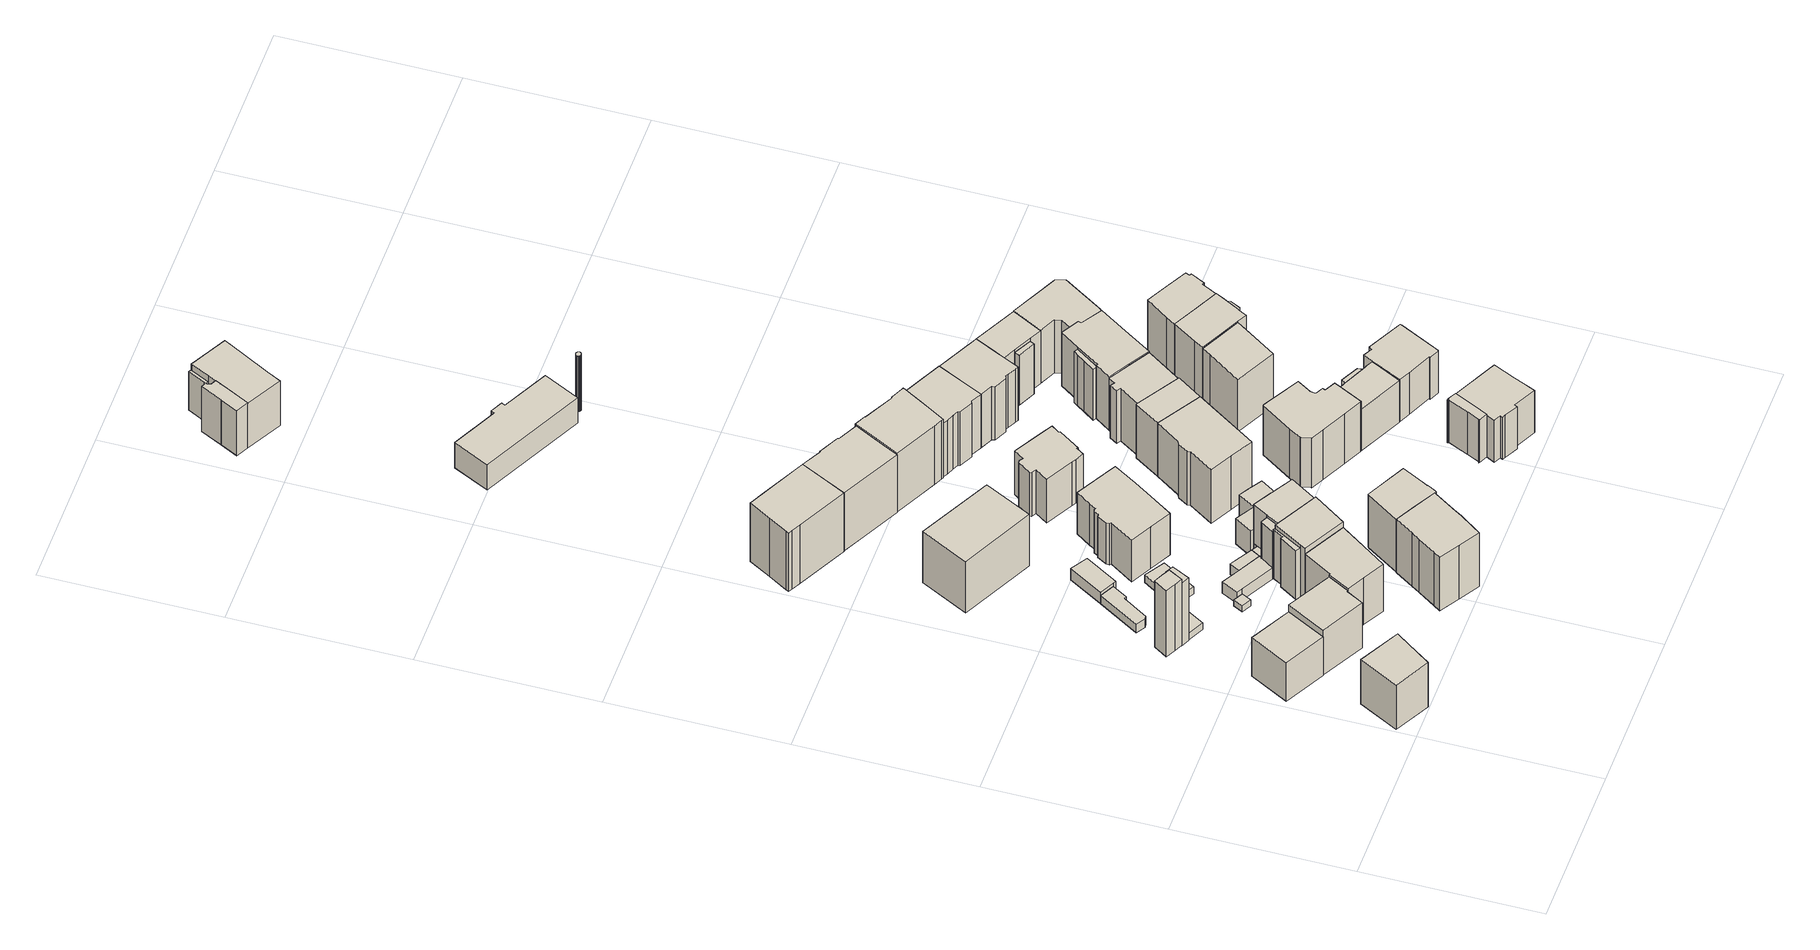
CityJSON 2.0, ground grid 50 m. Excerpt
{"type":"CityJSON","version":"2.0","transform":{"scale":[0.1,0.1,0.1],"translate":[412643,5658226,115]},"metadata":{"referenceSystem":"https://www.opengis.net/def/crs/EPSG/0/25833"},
"CityObjects":{
"building1":{"type":"Building","attributes":{"Dachtyp_tdc":"tdcFreeFormRoof","Gemeindeschluessel":14612000,"Dachneigung":38.99,"QualitaetDacherkennung":68,"Geometrietyp2DReferenz":"3000","measuredHeight":18.71,"function":"31001_9998","roofType":"5000"},"geometry":[{"type":"Solid","lod":"1","boundaries":[[[[0,1,2,3,4]],[[5,6,7,8,9]],[[4,6,5,0]],[[3,7,6,4]],[[2,8,7,3]],[[1,9,8,2]],[[0,5,9,1]]]]}]},
"building2":{"type":"Building","attributes":{"Dachtyp_tdc":"tdcGableRoof","Gemeindeschluessel":14612000,"Dachneigung":43.23,"QualitaetDacherkennung":59,"Geometrietyp2DReferenz":"3000","measuredHeight":16.94,"function":"31001_9998","roofType":"3100"},"geometry":[{"type":"Solid","lod":"1","boundaries":[[[[10,11,12,13]],[[14,15,16,17]],[[13,15,14,10]],[[12,16,15,13]],[[11,17,16,12]],[[10,14,17,11]]]]}]},
"building3":{"type":"Building","attributes":{"Dachtyp_tdc":"tdcFreeFormRoof","Gemeindeschluessel":14612000,"Dachneigung":41.05,"QualitaetDacherkennung":59,"Geometrietyp2DReferenz":"3000","measuredHeight":18.96,"function":"31001_9998","roofType":"5000"},"geometry":[{"type":"Solid","lod":"1","boundaries":[[[[18,19,20,21,22,23]],[[24,25,26,27,28,29]],[[23,25,24,18]],[[22,26,25,23]],[[21,27,26,22]],[[20,28,27,21]],[[19,29,28,20]],[[18,24,29,19]]]]}]},
"building4":{"type":"Building","attributes":{"Dachtyp_tdc":"tdcFreeFormRoof","Gemeindeschluessel":14612000,"Dachneigung":55.98,"QualitaetDacherkennung":5,"Geometrietyp2DReferenz":"3000","measuredHeight":25.8,"function":"31001_9998","roofType":"5000"},"geometry":[{"type":"Solid","lod":"1","boundaries":[[[[30,31,32,33,34,35]],[[36,37,38,39,40,41]],[[35,37,36,30]],[[34,38,37,35]],[[33,39,38,34]],[[32,40,39,33]],[[31,41,40,32]],[[30,36,41,31]]]]}]},
"building5":{"type":"Building","attributes":{"Dachtyp_tdc":"tdcFreeFormRoof","Gemeindeschluessel":14612000,"Dachneigung":65.99,"QualitaetDacherkennung":7,"Geometrietyp2DReferenz":"3000","measuredHeight":23.95,"function":"31001_9998","roofType":"5000"},"geometry":[{"type":"Solid","lod":"1","boundaries":[[[[42,43,44,45,46]],[[47,48,49,50,51]],[[46,48,47,42]],[[45,49,48,46]],[[44,50,49,45]],[[43,51,50,44]],[[42,47,51,43]]]]}]},
"building6":{"type":"Building","attributes":{"Dachtyp_tdc":"tdcPolyFlatRoof","Gemeindeschluessel":14612000,"Dachneigung":0,"QualitaetDacherkennung":73,"Geometrietyp2DReferenz":"3000","measuredHeight":2.38,"function":"31001_9998","roofType":"1000"},"geometry":[{"type":"Solid","lod":"1","boundaries":[[[[52,53,54,55]],[[56,57,58,59]],[[55,57,56,52]],[[54,58,57,55]],[[53,59,58,54]],[[52,56,59,53]]]]}]},
"building7":{"type":"Building","attributes":{"Dachtyp_tdc":"tdcPolyFlatRoof","Gemeindeschluessel":14612000,"Dachneigung":0,"QualitaetDacherkennung":40,"Geometrietyp2DReferenz":"3000","measuredHeight":3.01,"function":"31001_9998","roofType":"1000"},"geometry":[{"type":"Solid","lod":"1","boundaries":[[[[60,61,62,63,64,65,66]],[[67,68,69,70,71,72,73]],[[66,68,67,60]],[[65,69,68,66]],[[64,70,69,65]],[[63,71,70,64]],[[62,72,71,63]],[[61,73,72,62]],[[60,67,73,61]]]]}]},
"building8":{"type":"Building","attributes":{"Dachtyp_tdc":"tdcPolyFlatRoof","Gemeindeschluessel":14612000,"Dachneigung":4.25,"QualitaetDacherkennung":61,"Geometrietyp2DReferenz":"3000","measuredHeight":2.2,"function":"31001_9998","roofType":"2100"},"geometry":[{"type":"Solid","lod":"1","boundaries":[[[[74,75,76,77,78]],[[79,80,81,82,83]],[[78,80,79,74]],[[77,81,80,78]],[[76,82,81,77]],[[75,83,82,76]],[[74,79,83,75]]]]}]},
"building9":{"type":"Building","attributes":{"Dachtyp_tdc":"tdcFreeFormRoof","Gemeindeschluessel":14612000,"Dachneigung":43.93,"QualitaetDacherkennung":44,"Geometrietyp2DReferenz":"3000","measuredHeight":20.09,"function":"31001_9998","roofType":"5000"},"geometry":[{"type":"Solid","lod":"1","boundaries":[[[[84,85,86,87,88,89,90]],[[27,26,91,92,93,94,95]],[[90,26,27,84]],[[89,91,26,90]],[[88,92,91,89]],[[87,93,92,88]],[[86,94,93,87]],[[85,95,94,86]],[[84,27,95,85]]]]}]},
"building10":{"type":"Building","attributes":{"Dachtyp_tdc":"tdcGableRoof","Gemeindeschluessel":14612000,"Dachneigung":10.68,"QualitaetDacherkennung":35,"Geometrietyp2DReferenz":"3000","measuredHeight":3.42,"function":"31001_9998","roofType":"3100"},"geometry":[{"type":"Solid","lod":"1","boundaries":[[[[96,97,98,99]],[[100,101,102,103]],[[99,101,100,96]],[[98,102,101,99]],[[97,103,102,98]],[[96,100,103,97]]]]}]},
"building11":{"type":"Building","attributes":{"Dachtyp_tdc":"tdcPolyFlatRoof","Gemeindeschluessel":14612000,"Dachneigung":4.28,"QualitaetDacherkennung":75,"Geometrietyp2DReferenz":"3000","measuredHeight":4.27,"function":"31001_9998","roofType":"2100"},"geometry":[{"type":"Solid","lod":"1","boundaries":[[[[104,105,106,107,108]],[[71,70,109,110,111]],[[108,70,71,104]],[[107,109,70,108]],[[106,110,109,107]],[[105,111,110,106]],[[104,71,111,105]]]]}]},
"building12":{"type":"Building","attributes":{"Gemeindeschluessel":14612000,"Geometrietyp2DReferenz":"3000","function":"31001_9998","roofType":"9999"},"children":["building12-1","building12-2"]},
"building12-1":{"type":"BuildingPart","attributes":{"Dachtyp_tdc":"tdcFreeFormRoof","Dachneigung":62.53,"QualitaetDacherkennung":16,"Geometrietyp2DReferenz":"3000","measuredHeight":18.22,"roofType":"5000"},"parents":["building12"],"geometry":[{"type":"Solid","lod":"1","boundaries":[[[[112,113,114,115,116]],[[117,118,119,120,121]],[[116,118,117,112]],[[115,119,118,116]],[[114,120,119,115]],[[113,121,120,114]],[[112,117,121,113]]]]}]},
"building12-2":{"type":"BuildingPart","attributes":{"Dachtyp_tdc":"tdcPolyFlatRoof","Dachneigung":0,"QualitaetDacherkennung":64,"Geometrietyp2DReferenz":"3000","measuredHeight":3.99,"roofType":"1000"},"parents":["building12"],"geometry":[{"type":"Solid","lod":"1","boundaries":[[[[122,123,124,125,126,127,128]],[[129,130,131,117,121,132,133]],[[128,130,129,122]],[[127,131,130,128]],[[126,117,131,127]],[[125,121,117,126]],[[124,132,121,125]],[[123,133,132,124]],[[122,129,133,123]]]]}]},
"building13":{"type":"Building","attributes":{"Dachtyp_tdc":"tdcGableRoof","Gemeindeschluessel":14612000,"Dachneigung":30.95,"QualitaetDacherkennung":72,"Geometrietyp2DReferenz":"3000","measuredHeight":21.29,"function":"31001_9998","roofType":"3100"},"geometry":[{"type":"Solid","lod":"1","boundaries":[[[[134,135,136,137,138,139,140,141,142,143,144,145]],[[146,147,148,149,150,151,152,153,154,155,156,157]],[[145,147,146,134]],[[144,148,147,145]],[[143,149,148,144]],[[142,150,149,143]],[[141,151,150,142]],[[140,152,151,141]],[[139,153,152,140]],[[138,154,153,139]],[[137,155,154,138]],[[136,156,155,137]],[[135,157,156,136]],[[134,146,157,135]]]]}]},
"building14":{"type":"Building","attributes":{"Dachtyp_tdc":"tdcGableRoof","Gemeindeschluessel":14612000,"Dachneigung":27.03,"QualitaetDacherkennung":66,"Geometrietyp2DReferenz":"3000","measuredHeight":20.49,"function":"31001_9998","roofType":"3100"},"geometry":[{"type":"Solid","lod":"1","boundaries":[[[[158,159,160,161]],[[162,163,164,165]],[[161,163,162,158]],[[160,164,163,161]],[[159,165,164,160]],[[158,162,165,159]]]]}]},
"building15":{"type":"Building","attributes":{"Gemeindeschluessel":14612000,"Geometrietyp2DReferenz":"3000","function":"31001_9998","roofType":"9999"},"children":["building15-1","building15-2"]},
"building15-1":{"type":"BuildingPart","attributes":{"Dachtyp_tdc":"tdcGableRoof","Dachneigung":30.55,"QualitaetDacherkennung":72,"Geometrietyp2DReferenz":"3000","measuredHeight":20.96,"roofType":"3100"},"parents":["building15"],"geometry":[{"type":"Solid","lod":"1","boundaries":[[[[166,167,168,169,170,171]],[[172,173,174,175,119,176]],[[171,173,172,166]],[[170,174,173,171]],[[169,175,174,170]],[[168,119,175,169]],[[167,176,119,168]],[[166,172,176,167]]]]}]},
"building15-2":{"type":"BuildingPart","attributes":{"Dachtyp_tdc":"tdcPolyFlatRoof","Dachneigung":2.74,"QualitaetDacherkennung":34,"Geometrietyp2DReferenz":"3000","measuredHeight":17.65,"roofType":"2100"},"parents":["building15"],"geometry":[{"type":"Solid","lod":"1","boundaries":[[[[177,178,179,180,181,182]],[[174,183,184,185,120,175]],[[182,183,174,177]],[[181,184,183,182]],[[180,185,184,181]],[[179,120,185,180]],[[178,175,120,179]],[[177,174,175,178]]]]}]},
"building16":{"type":"Building","attributes":{"Dachtyp_tdc":"tdcPolyFlatRoof","Gemeindeschluessel":14612000,"Dachneigung":0,"QualitaetDacherkennung":78,"Geometrietyp2DReferenz":"3000","measuredHeight":3.8,"function":"31001_9998","roofType":"1000"},"geometry":[{"type":"Solid","lod":"1","boundaries":[[[[186,187,188,189]],[[190,191,192,193]],[[189,191,190,186]],[[188,192,191,189]],[[187,193,192,188]],[[186,190,193,187]]]]}]},
"building17":{"type":"Building","attributes":{"Dachtyp_tdc":"tdcGableRoof","Gemeindeschluessel":14612000,"Dachneigung":28.43,"QualitaetDacherkennung":58,"Geometrietyp2DReferenz":"3000","measuredHeight":23.06,"function":"31001_9998","roofType":"3100"},"geometry":[{"type":"Solid","lod":"1","boundaries":[[[[194,195,196,197,198,199,200,201,202,203,204]],[[205,206,207,208,209,210,211,212,213,214,215]],[[204,206,205,194]],[[203,207,206,204]],[[202,208,207,203]],[[201,209,208,202]],[[200,210,209,201]],[[199,211,210,200]],[[198,212,211,199]],[[197,213,212,198]],[[196,214,213,197]],[[195,215,214,196]],[[194,205,215,195]]]]}]},
"building18":{"type":"Building","attributes":{"Gemeindeschluessel":14612000,"Geometrietyp2DReferenz":"3000","function":"31001_9998","roofType":"9999"},"children":["building18-1","building18-2"]},
"building18-1":{"type":"BuildingPart","attributes":{"Dachtyp_tdc":"tdcPolyFlatRoof","Dachneigung":0,"QualitaetDacherkennung":42,"Geometrietyp2DReferenz":"3000","measuredHeight":3.95,"roofType":"1000"},"parents":["building18"],"geometry":[{"type":"Solid","lod":"1","boundaries":[[[[216,217,218,219,187,186,220]],[[118,117,131,221,222,223,224]],[[220,117,118,216]],[[186,131,117,220]],[[187,221,131,186]],[[219,222,221,187]],[[218,223,222,219]],[[217,224,223,218]],[[216,118,224,217]]]]}]},
"building18-2":{"type":"BuildingPart","attributes":{"Dachtyp_tdc":"tdcGableRoof","Dachneigung":27.49,"QualitaetDacherkennung":75,"Geometrietyp2DReferenz":"3000","measuredHeight":19.77,"roofType":"3100"},"parents":["building18"],"geometry":[{"type":"Solid","lod":"1","boundaries":[[[[225,226,227,228,229,230,231,232,233]],[[234,119,118,224,223,235,236,237,176]],[[233,119,234,225]],[[232,118,119,233]],[[231,224,118,232]],[[230,223,224,231]],[[229,235,223,230]],[[228,236,235,229]],[[227,237,236,228]],[[226,176,237,227]],[[225,234,176,226]]]]}]},
"building19":{"type":"Building","attributes":{"Gemeindeschluessel":14612000,"Geometrietyp2DReferenz":"3000","function":"31001_9998","roofType":"9999"},"children":["building19-1","building19-2"]},
"building19-1":{"type":"BuildingPart","attributes":{"Dachtyp_tdc":"tdcGableRoof","Dachneigung":27.12,"QualitaetDacherkennung":81,"Geometrietyp2DReferenz":"3000","measuredHeight":20.99,"roofType":"3100"},"parents":["building19"],"geometry":[{"type":"Solid","lod":"1","boundaries":[[[[238,239,240,241,242,138,243,136,244,245,246,247]],[[248,249,250,251,252,253,254,255,256,257,258,259]],[[247,248,259,238]],[[246,249,248,247]],[[245,250,249,246]],[[244,251,250,245]],[[136,252,251,244]],[[243,253,252,136]],[[138,254,253,243]],[[242,255,254,138]],[[241,256,255,242]],[[240,257,256,241]],[[239,258,257,240]],[[238,259,258,239]]]]}]},
"building19-2":{"type":"BuildingPart","attributes":{"Dachtyp_tdc":"tdcPolyFlatRoof","Dachneigung":27.21,"QualitaetDacherkennung":64,"Geometrietyp2DReferenz":"3000","measuredHeight":17.57,"roofType":"2100"},"parents":["building19"],"geometry":[{"type":"Solid","lod":"1","boundaries":[[[[260,261,262,263,264,265]],[[266,267,268,249,248,259]],[[265,266,259,260]],[[264,267,266,265]],[[263,268,267,264]],[[262,249,268,263]],[[261,248,249,262]],[[260,259,248,261]]]]}]},
"building20":{"type":"Building","attributes":{"Dachtyp_tdc":"tdcGableRoof","Gemeindeschluessel":14612000,"Dachneigung":29.32,"QualitaetDacherkennung":73,"Geometrietyp2DReferenz":"3000","measuredHeight":17.13,"function":"31001_9998","roofType":"3100"},"geometry":[{"type":"Solid","lod":"1","boundaries":[[[[269,270,271,272,273,274,275,276,277,278,279,280,281,282,283,284,285,286]],[[287,288,289,290,291,292,293,294,295,296,297,298,299,300,301,302,303,304]],[[286,288,287,269]],[[285,289,288,286]],[[284,290,289,285]],[[283,291,290,284]],[[282,292,291,283]],[[281,293,292,282]],[[280,294,293,281]],[[279,295,294,280]],[[278,296,295,279]],[[277,297,296,278]],[[276,298,297,277]],[[275,299,298,276]],[[274,300,299,275]],[[273,301,300,274]],[[272,302,301,273]],[[271,303,302,272]],[[270,304,303,271]],[[269,287,304,270]]]]}]},
"building21":{"type":"Building","attributes":{"Dachtyp_tdc":"tdcFreeFormRoof","Gemeindeschluessel":14612000,"Dachneigung":42.82,"QualitaetDacherkennung":35,"Geometrietyp2DReferenz":"3000","measuredHeight":10.41,"function":"31001_9998","roofType":"5000"},"geometry":[{"type":"Solid","lod":"1","boundaries":[[[[305,306,307,308,309]],[[310,311,312,313,314]],[[309,311,310,305]],[[308,312,311,309]],[[307,313,312,308]],[[306,314,313,307]],[[305,310,314,306]]]]}]},
"building22":{"type":"Building","attributes":{"Dachtyp_tdc":"tdcGableRoof","Gemeindeschluessel":14612000,"Dachneigung":48.47,"QualitaetDacherkennung":58,"Geometrietyp2DReferenz":"3000","measuredHeight":10.29,"function":"31001_9998","roofType":"3100"},"geometry":[{"type":"Solid","lod":"1","boundaries":[[[[315,316,317,318,319,320,321]],[[322,323,324,325,326,327,328]],[[321,323,322,315]],[[320,324,323,321]],[[319,325,324,320]],[[318,326,325,319]],[[317,327,326,318]],[[316,328,327,317]],[[315,322,328,316]]]]}]},
"building23":{"type":"Building","attributes":{"Dachtyp_tdc":"tdcFreeFormRoof","Gemeindeschluessel":14612000,"Dachneigung":25.12,"QualitaetDacherkennung":47,"Geometrietyp2DReferenz":"3000","measuredHeight":22.77,"function":"31001_9998","roofType":"5000"},"geometry":[{"type":"Solid","lod":"1","boundaries":[[[[329,330,331,332,198,333,334,196,335,336,337,338]],[[339,340,341,342,343,344,345,346,347,348,349,350]],[[338,340,339,329]],[[337,341,340,338]],[[336,342,341,337]],[[335,343,342,336]],[[196,344,343,335]],[[334,345,344,196]],[[333,346,345,334]],[[198,347,346,333]],[[332,348,347,198]],[[331,349,348,332]],[[330,350,349,331]],[[329,339,350,330]]]]}]},
"building24":{"type":"Building","attributes":{"Dachtyp_tdc":"tdcFreeFormRoof","Gemeindeschluessel":14612000,"Dachneigung":0.216,"QualitaetDacherkennung":54,"Geometrietyp2DReferenz":"3000","measuredHeight":16.86,"function":"31001_9998","roofType":"5000"},"geometry":[{"type":"Solid","lod":"1","boundaries":[[[[351,352,353,354,355,356,357,358,359,360,361,362,363,364,365,366,367,368]],[[369,370,371,372,373,374,375,376,377,378,379,380,381,382,383,384,385,386]],[[368,370,369,351]],[[367,371,370,368]],[[366,372,371,367]],[[365,373,372,366]],[[364,374,373,365]],[[363,375,374,364]],[[362,376,375,363]],[[361,377,376,362]],[[360,378,377,361]],[[359,379,378,360]],[[358,380,379,359]],[[357,381,380,358]],[[356,382,381,357]],[[355,383,382,356]],[[354,384,383,355]],[[353,385,384,354]],[[352,386,385,353]],[[351,369,386,352]]]]}]},
"building25":{"type":"Building","attributes":{"Dachtyp_tdc":"tdcGableRoof","Gemeindeschluessel":14612000,"Dachneigung":31.05,"QualitaetDacherkennung":76,"Geometrietyp2DReferenz":"3000","measuredHeight":21.56,"function":"31001_9998","roofType":"3100"},"geometry":[{"type":"Solid","lod":"1","boundaries":[[[[387,388,389,390,391,392,393,394,395,396,397]],[[398,399,400,401,402,403,404,405,406,407,408]],[[397,399,398,387]],[[396,400,399,397]],[[395,401,400,396]],[[394,402,401,395]],[[393,403,402,394]],[[392,404,403,393]],[[391,405,404,392]],[[390,406,405,391]],[[389,407,406,390]],[[388,408,407,389]],[[387,398,408,388]]]]}]},
"building26":{"type":"Building","attributes":{"Dachtyp_tdc":"tdcGableRoof","Gemeindeschluessel":14612000,"Dachneigung":25.5,"QualitaetDacherkennung":67,"Geometrietyp2DReferenz":"3000","measuredHeight":22.96,"function":"31001_9998","roofType":"3100"},"geometry":[{"type":"Solid","lod":"1","boundaries":[[[[409,410,411,412,413,414,415,416,417,418,419,420,421,422,423]],[[424,425,426,427,428,429,430,431,432,433,434,435,436,437,438]],[[423,425,424,409]],[[422,426,425,423]],[[421,427,426,422]],[[420,428,427,421]],[[419,429,428,420]],[[418,430,429,419]],[[417,431,430,418]],[[416,432,431,417]],[[415,433,432,416]],[[414,434,433,415]],[[413,435,434,414]],[[412,436,435,413]],[[411,437,436,412]],[[410,438,437,411]],[[409,424,438,410]]]]}]},
"building27":{"type":"Building","attributes":{"Dachtyp_tdc":"tdcFreeFormRoof","Gemeindeschluessel":14612000,"Dachneigung":28.02,"QualitaetDacherkennung":23,"Geometrietyp2DReferenz":"3000","measuredHeight":21.29,"function":"31001_9998","roofType":"5000"},"geometry":[{"type":"Solid","lod":"1","boundaries":[[[[439,440,441,442,443,444,445,446,447,448,449,450,451,452,453,454,455]],[[456,457,458,459,460,461,462,463,464,465,466,467,468,469,470,471,472]],[[455,457,456,439]],[[454,458,457,455]],[[453,459,458,454]],[[452,460,459,453]],[[451,461,460,452]],[[450,462,461,451]],[[449,463,462,450]],[[448,464,463,449]],[[447,465,464,448]],[[446,466,465,447]],[[445,467,466,446]],[[444,468,467,445]],[[443,469,468,444]],[[442,470,469,443]],[[441,471,470,442]],[[440,472,471,441]],[[439,456,472,440]]]]}]},
"building28":{"type":"Building","attributes":{"Dachtyp_tdc":"tdcFreeFormRoof","Gemeindeschluessel":14612000,"Dachneigung":29.79,"QualitaetDacherkennung":74,"Geometrietyp2DReferenz":"3000","measuredHeight":21.38,"function":"31001_9998","roofType":"5000"},"geometry":[{"type":"Solid","lod":"1","boundaries":[[[[473,474,475,476,477,391,389]],[[478,407,405,479,480,481,482]],[[389,407,478,473]],[[391,405,407,389]],[[477,479,405,391]],[[476,480,479,477]],[[475,481,480,476]],[[474,482,481,475]],[[473,478,482,474]]]]}]},
"building29":{"type":"Building","attributes":{"Dachtyp_tdc":"tdcPolyFlatRoof","Gemeindeschluessel":14612000,"Dachneigung":0,"QualitaetDacherkennung":78,"Geometrietyp2DReferenz":"3000","measuredHeight":9.08,"function":"31001_9998","roofType":"1000"},"geometry":[{"type":"Solid","lod":"1","boundaries":[[[[483,484,485,486,487,488,489,490]],[[491,492,493,494,495,496,497,498]],[[490,492,491,483]],[[489,493,492,490]],[[488,494,493,489]],[[487,495,494,488]],[[486,496,495,487]],[[485,497,496,486]],[[484,498,497,485]],[[483,491,498,484]]]]}]},
"building30":{"type":"Building","attributes":{"Dachtyp_tdc":"tdcGableRoof","Gemeindeschluessel":14612000,"Dachneigung":26.88,"QualitaetDacherkennung":60,"Geometrietyp2DReferenz":"3000","measuredHeight":21.3,"function":"31001_9998","roofType":"3100"},"geometry":[{"type":"Solid","lod":"1","boundaries":[[[[499,500,501,502,503,504,505,506,507,508,509,510,511,512]],[[513,514,515,516,517,518,519,520,521,522,523,524,525,526]],[[512,514,513,499]],[[511,515,514,512]],[[510,516,515,511]],[[509,517,516,510]],[[508,518,517,509]],[[507,519,518,508]],[[506,520,519,507]],[[505,521,520,506]],[[504,522,521,505]],[[503,523,522,504]],[[502,524,523,503]],[[501,525,524,502]],[[500,526,525,501]],[[499,513,526,500]]]]}]},
"building31":{"type":"Building","attributes":{"Gemeindeschluessel":14612000,"Geometrietyp2DReferenz":"3000","function":"31001_9998","roofType":"9999"},"children":["building31-1","building31-2"]},
"building31-1":{"type":"BuildingPart","attributes":{"Dachtyp_tdc":"tdcGableRoof","Dachneigung":28.61,"QualitaetDacherkennung":79,"Geometrietyp2DReferenz":"3000","measuredHeight":17.32,"roofType":"3100"},"parents":["building31"],"geometry":[{"type":"Solid","lod":"1","boundaries":[[[[527,528,529,530,531,532,533,534,535,536,537,538]],[[539,540,541,542,543,544,545,546,547,548,549,550]],[[538,540,539,527]],[[537,541,540,538]],[[536,542,541,537]],[[535,543,542,536]],[[534,544,543,535]],[[533,545,544,534]],[[532,546,545,533]],[[531,547,546,532]],[[530,548,547,531]],[[529,549,548,530]],[[528,550,549,529]],[[527,539,550,528]]]]}]},
"building31-2":{"type":"BuildingPart","attributes":{"Dachtyp_tdc":"tdcFreeFormRoof","Dachneigung":28.63,"QualitaetDacherkennung":61,"Geometrietyp2DReferenz":"3000","measuredHeight":17.27,"roofType":"5000"},"parents":["building31"],"geometry":[{"type":"Solid","lod":"1","boundaries":[[[[551,552,553,554,555,556,557,558,559,560,561,562,563,564]],[[565,566,567,568,546,569,544,570,571,572,573,574,575,576]],[[564,566,565,551]],[[563,567,566,564]],[[562,568,567,563]],[[561,546,568,562]],[[560,569,546,561]],[[559,544,569,560]],[[558,570,544,559]],[[557,571,570,558]],[[556,572,571,557]],[[555,573,572,556]],[[554,574,573,555]],[[553,575,574,554]],[[552,576,575,553]],[[551,565,576,552]]]]}]},
"building32":{"type":"Building","attributes":{"Dachtyp_tdc":"tdcGableRoof","Gemeindeschluessel":14612000,"Dachneigung":25.88,"QualitaetDacherkennung":81,"Geometrietyp2DReferenz":"3000","measuredHeight":20.86,"function":"31001_9998","roofType":"3100"},"geometry":[{"type":"Solid","lod":"1","boundaries":[[[[577,578,579,580,581,582,583,584,585,586]],[[587,588,589,590,591,592,481,593,480,594]],[[586,588,587,577]],[[585,589,588,586]],[[584,590,589,585]],[[583,591,590,584]],[[582,592,591,583]],[[581,481,592,582]],[[580,593,481,581]],[[579,480,593,580]],[[578,594,480,579]],[[577,587,594,578]]]]}]},
"building33":{"type":"Building","attributes":{"Gemeindeschluessel":14612000,"Geometrietyp2DReferenz":"3000","function":"31001_9998","roofType":"9999"},"children":["building33-1","building33-2","building33-3","building33-4"]},
"building33-1":{"type":"BuildingPart","attributes":{"Dachtyp_tdc":"tdcHipAndGableRoof","Dachneigung":33.19,"QualitaetDacherkennung":42,"Geometrietyp2DReferenz":"3000","measuredHeight":18.66,"roofType":"5000"},"parents":["building33"],"geometry":[{"type":"Solid","lod":"1","boundaries":[[[[595,596,597,598,599,600,601,602,603]],[[604,605,606,607,608,609,610,611,612]],[[603,605,604,595]],[[602,606,605,603]],[[601,607,606,602]],[[600,608,607,601]],[[599,609,608,600]],[[598,610,609,599]],[[597,611,610,598]],[[596,612,611,597]],[[595,604,612,596]]]]}]},
"building33-2":{"type":"BuildingPart","attributes":{"Dachtyp_tdc":"tdcGableRoof","Dachneigung":35.06,"QualitaetDacherkennung":54,"Geometrietyp2DReferenz":"3000","measuredHeight":18.68,"roofType":"3100"},"parents":["building33"],"geometry":[{"type":"Solid","lod":"1","boundaries":[[[[613,614,615,616,617,618,619,620,621]],[[622,623,611,624,610,625,626,627,628]],[[621,623,622,613]],[[620,611,623,621]],[[619,624,611,620]],[[618,610,624,619]],[[617,625,610,618]],[[616,626,625,617]],[[615,627,626,616]],[[614,628,627,615]],[[613,622,628,614]]]]}]},
"building33-3":{"type":"BuildingPart","attributes":{"Dachtyp_tdc":"tdcPolyFlatRoof","Dachneigung":35.05,"QualitaetDacherkennung":52,"Geometrietyp2DReferenz":"3000","measuredHeight":14.28,"roofType":"2100"},"parents":["building33"],"geometry":[{"type":"Solid","lod":"1","boundaries":[[[[629,630,631,632,633]],[[634,635,636,604,612]],[[633,635,634,629]],[[632,636,635,633]],[[631,604,636,632]],[[630,612,604,631]],[[629,634,612,630]]]]}]},
"building33-4":{"type":"BuildingPart","attributes":{"Dachtyp_tdc":"tdcPolyFlatRoof","Dachneigung":0,"QualitaetDacherkennung":25,"Geometrietyp2DReferenz":"3000","measuredHeight":14.31,"roofType":"1000"},"parents":["building33"],"geometry":[{"type":"Solid","lod":"1","boundaries":[[[[637,638,639,640]],[[607,641,642,608]],[[639,641,607,640]],[[638,642,641,639]],[[637,608,642,638]],[[640,607,608,637]]]]}]},
"building34":{"type":"Building","attributes":{"Gemeindeschluessel":14612000,"Geometrietyp2DReferenz":"3000","function":"31001_9998","roofType":"9999"},"children":["building34-1","building34-2"]},
"building34-1":{"type":"BuildingPart","attributes":{"Dachtyp_tdc":"tdcGableRoof","Dachneigung":28.07,"QualitaetDacherkennung":68,"Geometrietyp2DReferenz":"3000","measuredHeight":16.63,"roofType":"3100"},"parents":["building34"],"geometry":[{"type":"Solid","lod":"1","boundaries":[[[[643,644,645,646,647,648,649,650,651,652,653]],[[654,655,656,657,658,659,660,661,662,663,664]],[[653,655,654,643]],[[652,656,655,653]],[[651,657,656,652]],[[650,658,657,651]],[[649,659,658,650]],[[648,660,659,649]],[[647,661,660,648]],[[646,662,661,647]],[[645,663,662,646]],[[644,664,663,645]],[[643,654,664,644]]]]}]},
"building34-2":{"type":"BuildingPart","attributes":{"Dachtyp_tdc":"tdcGableRoof","Dachneigung":30.66,"QualitaetDacherkennung":41,"Geometrietyp2DReferenz":"3000","measuredHeight":14.26,"roofType":"3100"},"parents":["building34"],"geometry":[{"type":"Solid","lod":"1","boundaries":[[[[665,666,667,668,669,670,671,672,673]],[[658,674,675,676,677,678,679,660,659]],[[673,674,658,665]],[[672,675,674,673]],[[671,676,675,672]],[[670,677,676,671]],[[669,678,677,670]],[[668,679,678,669]],[[667,660,679,668]],[[666,659,660,667]],[[665,658,659,666]]]]}]},
"building35":{"type":"Building","attributes":{"Dachtyp_tdc":"tdcGableRoof","Gemeindeschluessel":14612000,"Dachneigung":27.18,"QualitaetDacherkennung":67,"Geometrietyp2DReferenz":"3000","measuredHeight":21.18,"function":"31001_9998","roofType":"3100"},"geometry":[{"type":"Solid","lod":"1","boundaries":[[[[680,681,682,683,684,685,686,687,688,689,690,691,692,693,694]],[[695,696,697,698,699,700,525,701,523,702,703,704,705,706,707]],[[694,696,695,680]],[[693,697,696,694]],[[692,698,697,693]],[[691,699,698,692]],[[690,700,699,691]],[[689,525,700,690]],[[688,701,525,689]],[[687,523,701,688]],[[686,702,523,687]],[[685,703,702,686]],[[684,704,703,685]],[[683,705,704,684]],[[682,706,705,683]],[[681,707,706,682]],[[680,695,707,681]]]]}]},
"building36":{"type":"Building","attributes":{"Erfassungsdatum_Objekt":"2022-03-29","BodenHoehe":117.36,"gemHoehe":20,"BauwerkHoehe":20,"Breite":1.5,"Gemeindeschluessel":"14612000","Geometrietyp2DReferenz":"3000","measuredHeight":20,"function":"51002_1290"},"geometry":[{"type":"Solid","lod":"1","boundaries":[[[[708,709,710,711,712,713,714,715,716,717,718,719,720,721,722,723,724,725,726,727,728,729]],[[730,731,732,733,734,735,736,737,738,739,740,741,742,743,744,745,746,747,748,749,750,751]],[[729,731,730,708]],[[728,732,731,729]],[[727,733,732,728]],[[726,734,733,727]],[[725,735,734,726]],[[724,736,735,725]],[[723,737,736,724]],[[722,738,737,723]],[[721,739,738,722]],[[720,740,739,721]],[[719,741,740,720]],[[718,742,741,719]],[[717,743,742,718]],[[716,744,743,717]],[[715,745,744,716]],[[714,746,745,715]],[[713,747,746,714]],[[712,748,747,713]],[[711,749,748,712]],[[710,750,749,711]],[[709,751,750,710]],[[708,730,751,709]]]]}]},
"building37":{"type":"Building","attributes":{"Dachtyp_tdc":"tdcGableRoof","Gemeindeschluessel":14612000,"Dachneigung":31.28,"QualitaetDacherkennung":70,"Geometrietyp2DReferenz":"3000","measuredHeight":20.85,"function":"31001_9998","roofType":"3100"},"geometry":[{"type":"Solid","lod":"1","boundaries":[[[[752,753,754,755,756,757]],[[758,759,760,761,762,763]],[[757,759,758,752]],[[756,760,759,757]],[[755,761,760,756]],[[754,762,761,755]],[[753,763,762,754]],[[752,758,763,753]]]]}]},
"building38":{"type":"Building","attributes":{"Gemeindeschluessel":14612000,"Geometrietyp2DReferenz":"3000","function":"31001_9998","roofType":"9999"},"children":["building38-1","building38-2"]},
"building38-1":{"type":"BuildingPart","attributes":{"Dachtyp_tdc":"tdcGableRoof","Dachneigung":26.38,"QualitaetDacherkennung":69,"Geometrietyp2DReferenz":"3000","measuredHeight":21.02,"roofType":"3100"},"parents":["building38"],"geometry":[{"type":"Solid","lod":"1","boundaries":[[[[764,765,766,767,768,769,770,771,772,773,774,775,776,777]],[[778,779,780,781,782,783,784,785,786,787,788,789,790,791]],[[777,779,778,764]],[[776,780,779,777]],[[775,781,780,776]],[[774,782,781,775]],[[773,783,782,774]],[[772,784,783,773]],[[771,785,784,772]],[[770,786,785,771]],[[769,787,786,770]],[[768,788,787,769]],[[767,789,788,768]],[[766,790,789,767]],[[765,791,790,766]],[[764,778,791,765]]]]}]},
"building38-2":{"type":"BuildingPart","attributes":{"Dachtyp_tdc":"tdcFreeFormRoof","Dachneigung":66.89,"QualitaetDacherkennung":21,"Geometrietyp2DReferenz":"3000","measuredHeight":19.36,"roofType":"5000"},"parents":["building38"],"geometry":[{"type":"Solid","lod":"1","boundaries":[[[[792,793,794,795,796,797,798,799]],[[791,800,801,802,803,804,779,778]],[[799,800,791,792]],[[798,801,800,799]],[[797,802,801,798]],[[796,803,802,797]],[[795,804,803,796]],[[794,779,804,795]],[[793,778,779,794]],[[792,791,778,793]]]]}]},
"building39":{"type":"Building","attributes":{"Dachtyp_tdc":"tdcFreeFormRoof","Gemeindeschluessel":14612000,"Dachneigung":29.33,"QualitaetDacherkennung":82,"Geometrietyp2DReferenz":"3000","measuredHeight":16.95,"function":"31001_9998","roofType":"5000"},"geometry":[{"type":"Solid","lod":"1","boundaries":[[[[805,806,807,808,809,810,811,812,813,814,815,816,817,818,819,820]],[[821,822,823,824,825,826,827,828,829,830,831,832,833,834,835,836]],[[820,822,821,805]],[[819,823,822,820]],[[818,824,823,819]],[[817,825,824,818]],[[816,826,825,817]],[[815,827,826,816]],[[814,828,827,815]],[[813,829,828,814]],[[812,830,829,813]],[[811,831,830,812]],[[810,832,831,811]],[[809,833,832,810]],[[808,834,833,809]],[[807,835,834,808]],[[806,836,835,807]],[[805,821,836,806]]]]}]},
"building40":{"type":"Building","attributes":{"Gemeindeschluessel":14612000,"Geometrietyp2DReferenz":"3000","function":"31001_9998","roofType":"9999"},"children":["building40-1","building40-2"]},
"building40-1":{"type":"BuildingPart","attributes":{"Dachtyp_tdc":"tdcPolyFlatRoof","Dachneigung":0,"QualitaetDacherkennung":41,"Geometrietyp2DReferenz":"3000","measuredHeight":18.03,"roofType":"1000"},"parents":["building40"],"geometry":[{"type":"Solid","lod":"1","boundaries":[[[[837,838,839,840]],[[841,842,843,844]],[[840,842,841,837]],[[839,843,842,840]],[[838,844,843,839]],[[837,841,844,838]]]]}]},
"building40-2":{"type":"BuildingPart","attributes":{"Dachtyp_tdc":"tdcGableRoof","Dachneigung":29.97,"QualitaetDacherkennung":65,"Geometrietyp2DReferenz":"3000","measuredHeight":20.43,"roofType":"3100"},"parents":["building40"],"geometry":[{"type":"Solid","lod":"1","boundaries":[[[[845,846,847,848,684,849,682,850]],[[842,851,852,853,854,855,856,843]],[[850,842,843,845]],[[682,851,842,850]],[[849,852,851,682]],[[684,853,852,849]],[[848,854,853,684]],[[847,855,854,848]],[[846,856,855,847]],[[845,843,856,846]]]]}]},
"building41":{"type":"Building","attributes":{"Gemeindeschluessel":14612000,"Geometrietyp2DReferenz":"3000","function":"31001_9998","roofType":"9999"},"children":["building41-1","building41-2"]},
"building41-1":{"type":"BuildingPart","attributes":{"Dachtyp_tdc":"tdcGableRoof","Dachneigung":27.01,"QualitaetDacherkennung":73,"Geometrietyp2DReferenz":"3000","measuredHeight":21.33,"roofType":"3100"},"parents":["building41"],"geometry":[{"type":"Solid","lod":"1","boundaries":[[[[857,858,859,860,861,862,863,864,865,866,867]],[[868,869,870,760,871,759,872,873,874,875,876]],[[867,868,876,857]],[[866,869,868,867]],[[865,870,869,866]],[[864,760,870,865]],[[863,871,760,864]],[[862,759,871,863]],[[861,872,759,862]],[[860,873,872,861]],[[859,874,873,860]],[[858,875,874,859]],[[857,876,875,858]]]]}]},
"building41-2":{"type":"BuildingPart","attributes":{"Dachtyp_tdc":"tdcPolyFlatRoof","Dachneigung":19.42,"QualitaetDacherkennung":58,"Geometrietyp2DReferenz":"3000","measuredHeight":18.36,"roofType":"2100"},"parents":["building41"],"geometry":[{"type":"Solid","lod":"1","boundaries":[[[[877,878,879,880,881,882]],[[883,884,868,876,885,886]],[[882,884,883,877]],[[881,868,884,882]],[[880,876,868,881]],[[879,885,876,880]],[[878,886,885,879]],[[877,883,886,878]]]]}]},
"building42":{"type":"Building","attributes":{"Dachtyp_tdc":"tdcFreeFormRoof","Gemeindeschluessel":14612000,"Dachneigung":10.15,"QualitaetDacherkennung":30,"Geometrietyp2DReferenz":"3000","measuredHeight":20.38,"function":"31001_9998","roofType":"5000"},"geometry":[{"type":"Solid","lod":"1","boundaries":[[[[887,888,889,890,891,892,893,894,895,896,897]],[[898,899,900,901,902,785,783,782,781,903,904]],[[897,899,898,887]],[[896,900,899,897]],[[895,901,900,896]],[[894,902,901,895]],[[893,785,902,894]],[[892,783,785,893]],[[891,782,783,892]],[[890,781,782,891]],[[889,903,781,890]],[[888,904,903,889]],[[887,898,904,888]]]]}]},
"building43":{"type":"Building","attributes":{"Dachtyp_tdc":"tdcGableRoof","Gemeindeschluessel":14612000,"Dachneigung":29.81,"QualitaetDacherkennung":76,"Geometrietyp2DReferenz":"3000","measuredHeight":21.38,"function":"31001_9998","roofType":"3100"},"geometry":[{"type":"Solid","lod":"1","boundaries":[[[[905,906,907,908,909,910,911,912,913,914,915,916]],[[917,918,919,920,875,921,873,922,923,924,925,926]],[[916,918,917,905]],[[915,919,918,916]],[[914,920,919,915]],[[913,875,920,914]],[[912,921,875,913]],[[911,873,921,912]],[[910,922,873,911]],[[909,923,922,910]],[[908,924,923,909]],[[907,925,924,908]],[[906,926,925,907]],[[905,917,926,906]]]]}]}
},
"vertices":[
[3,56,176],[104,3,176],[151,69,176],[178,107,176],[63,168,176],[3,56,16],[63,168,16],[178,107,16],[151,69,16],[104,3,16],
[132,289,153],[191,400,153],[76,461,153],[17,351,153],[132,289,14],[17,351,14],[76,461,14],[191,400,14],
[132,289,178],[254,224,178],[280,273,178],[283,271,178],[316,332,178],[191,400,178],[132,289,16],[191,400,16],[316,332,16],[283,271,16],[280,273,16],[254,224,16],
[75,687,254],[103,673,254],[125,662,254],[147,702,254],[125,714,254],[100,726,254],[75,687,15],[100,726,15],[125,714,15],[147,702,15],[125,662,15],[103,673,15],
[148,651,240],[174,701,240],[152,713,240],[147,702,240],[125,662,240],[148,651,14],[125,662,14],[147,702,14],[152,713,14],[174,701,14],
[148,651,40],[194,628,40],[222,675,40],[174,701,40],[148,651,16],[174,701,16],[222,675,16],[194,628,16],
[170,771,44],[214,843,44],[221,839,44],[246,881,44],[206,902,44],[135,786,44],[160,770,44],[170,771,14],[160,770,14],[135,786,14],[206,902,14],[246,881,14],[221,839,14],[214,843,14],
[282,551,39],[309,537,39],[323,564,39],[307,572,39],[296,578,39],[282,551,18],[296,578,18],[307,572,18],[323,564,18],[309,537,18],
[283,271,185],[333,245,185],[393,212,185],[487,348,185],[369,411,185],[321,330,185],[316,332,185],[321,330,16],[369,411,16],[487,348,16],[393,212,16],[333,245,16],
[311,819,41],[250,722,41],[308,688,41],[367,784,41],[311,819,15],[367,784,15],[308,688,15],[250,722,15],
[246,881,55],[254,877,55],[311,971,55],[264,1000,55],[206,902,55],[264,1000,14],[311,971,14],[254,877,14],
[443,551,187],[417,513,187],[420,512,187],[439,501,187],[461,542,187],[443,551,17],[461,542,17],[439,501,17],[420,512,17],[417,513,17],
[331,620,57],[307,572,57],[323,564,57],[417,513,57],[443,551,57],[447,557,57],[384,591,57],[331,620,17],[384,591,17],[447,557,17],[323,564,17],[307,572,17],
[595,70,208],[610,94,208],[652,158,208],[593,190,208],[534,222,208],[533,221,208],[499,169,208],[483,145,208],[450,95,208],[437,77,208],[493,42,208],[550,7,208],[595,70,16],[550,7,16],[493,42,16],[437,77,16],[450,95,16],[483,145,16],[499,169,16],[533,221,16],[534,222,16],[593,190,16],[652,158,16],[610,94,16],
[281,1115,198],[349,1249,198],[143,1354,198],[73,1218,198],[281,1115,13],[73,1218,13],[143,1354,13],[349,1249,13],
[487,348,205],[551,441,205],[439,501,205],[425,509,205],[378,427,205],[369,411,205],[487,348,17],[369,411,17],[378,427,17],[425,509,17],[551,441,17],
[378,427,193],[425,509,193],[420,512,193],[402,482,193],[397,485,193],[365,435,193],[365,435,17],[397,485,17],[402,482,17],
[447,557,56],[462,583,56],[400,620,56],[384,591,56],[447,557,18],[384,591,18],[400,620,18],[462,583,18],
[25,1664,219],[52,1650,219],[193,1578,219],[226,1643,219],[259,1709,219],[128,1774,219],[100,1788,219],[88,1794,219],[51,1731,219],[19,1677,219],[15,1669,219],[25,1664,9],[15,1669,9],[19,1677,9],[51,1731,9],[88,1794,9],[100,1788,9],[128,1774,9],[259,1709,9],[226,1643,9],[193,1578,9],[52,1650,9],
[461,542,56],[462,541,56],[487,585,56],[479,573,56],[443,551,56],[462,583,17],[479,573,17],[487,585,17],[462,541,17],
[490,474,196],[551,441,196],[601,519,196],[539,555,196],[538,556,196],[487,585,196],[462,541,196],[461,542,196],[439,501,196],[490,474,17],[538,556,17],[539,555,17],[601,519,17],
[697,232,208],[711,259,208],[654,288,208],[597,317,208],[595,314,208],[596,189,208],[657,155,208],[660,160,208],[672,182,208],[671,183,208],[671,183,17],[672,182,17],[660,160,17],[657,155,17],[652,158,17],[596,189,17],[534,222,17],[595,314,17],[597,317,17],[654,288,17],[711,259,17],[697,232,17],
[697,232,189],[671,183,189],[672,182,189],[680,178,189],[682,177,189],[708,226,189],[708,226,17],[682,177,17],[680,178,17],
[501,903,163],[512,921,163],[541,969,163],[483,1001,163],[424,1033,163],[395,991,163],[385,973,163],[384,972,163],[380,974,163],[373,972,163],[366,959,163],[360,958,163],[344,931,163],[344,922,163],[348,919,163],[303,851,163],[363,819,163],[424,787,163],[501,903,14],[424,787,14],[363,819,14],[303,851,14],[348,919,14],[344,922,14],[344,931,14],[360,958,14],[366,959,14],[373,972,14],[380,974,14],[384,972,14],[385,973,14],[395,991,14],[424,1033,14],[483,1001,14],[541,969,14],[512,921,14],
[479,590,106],[487,585,106],[538,556,106],[568,606,106],[510,640,106],[479,590,15],[510,640,15],[568,606,15],[538,556,15],[487,585,15],
[567,539,96],[601,519,96],[666,620,96],[631,642,96],[602,660,96],[568,606,96],[538,556,96],[567,539,16],[538,556,16],[568,606,16],[602,660,16],[631,642,16],[666,620,16],[601,519,16],
[372,1649,219],[373,1652,219],[315,1681,219],[314,1679,219],[227,1645,219],[216,1623,219],[362,1490,219],[386,1536,219],[397,1559,219],[429,1620,219],[372,1649,11],[429,1620,11],[397,1559,11],[386,1536,11],[362,1490,11],[193,1578,11],[216,1623,11],[227,1645,11],[259,1709,11],[314,1679,11],[315,1681,11],[373,1652,11],
[450,1162,171],[462,1154,171],[438,1118,171],[517,1075,171],[528,1069,171],[551,1057,171],[565,1078,171],[568,1076,171],[609,1136,171],[606,1139,171],[622,1162,171],[590,1180,171],[514,1223,171],[510,1226,171],[491,1197,171],[481,1204,171],[474,1204,171],[449,1167,171],[450,1162,13],[449,1167,13],[474,1204,13],[481,1204,13],[491,1197,13],[510,1226,13],[514,1223,13],[590,1180,13],[622,1162,13],[606,1139,13],[609,1136,13],[568,1076,13],[565,1078,13],[551,1057,13],[528,1069,13],[517,1075,13],[438,1118,13],[462,1154,13],
[684,653,210],[796,823,210],[796,825,210],[736,862,210],[676,899,210],[630,830,210],[620,826,210],[602,798,210],[603,789,210],[558,720,210],[620,687,210],[684,653,17],[620,687,17],[558,720,17],[603,789,17],[602,798,17],[620,826,17],[630,830,17],[676,899,17],[736,862,17],[796,825,17],[796,823,17],
[462,1608,224],[430,1623,224],[429,1620,224],[397,1557,224],[362,1490,224],[484,1430,224],[508,1418,224],[513,1416,224],[551,1481,224],[588,1545,224],[583,1548,224],[559,1559,224],[549,1564,224],[547,1562,224],[461,1606,224],[462,1608,13],[461,1606,13],[547,1562,13],[549,1564,13],[559,1559,13],[583,1548,13],[588,1545,13],[551,1481,13],[513,1416,13],[508,1418,13],[484,1430,13],[362,1490,13],[397,1557,13],[429,1620,13],[430,1623,13],
[929,542,198],[907,553,198],[909,568,198],[934,608,198],[830,666,198],[827,667,198],[768,578,198],[746,544,198],[747,543,198],[753,516,198],[752,515,198],[789,496,198],[860,461,198],[912,436,198],[914,435,198],[956,518,198],[925,534,198],[929,542,19],[925,534,19],[956,518,19],[914,435,19],[912,436,19],[860,461,19],[789,496,19],[752,515,19],[753,516,19],[747,543,19],[746,544,19],[768,578,19],[827,667,19],[830,666,19],[934,608,19],[909,568,19],[907,553,19],
[798,826,210],[843,893,210],[844,896,210],[730,967,210],[723,971,210],[798,826,17],[723,971,17],[730,967,17],[844,896,17],[843,893,17],
[116,2499,114],[411,2352,114],[462,2454,114],[331,2520,114],[336,2530,114],[302,2547,114],[297,2537,114],[167,2601,114],[116,2499,23],[167,2601,23],[297,2537,23],[302,2547,23],[336,2530,23],[331,2520,23],[462,2454,23],[411,2352,23],
[602,1369,208],[609,1372,208],[641,1356,208],[673,1422,208],[704,1487,208],[621,1528,208],[601,1538,208],[588,1545,208],[550,1481,208],[513,1416,208],[528,1409,208],[548,1400,208],[563,1393,208],[565,1387,208],[602,1369,15],[565,1387,15],[563,1393,15],[548,1400,15],[528,1409,15],[513,1416,15],[550,1481,15],[588,1545,15],[601,1538,15],[621,1528,15],[704,1487,15],[673,1422,15],[641,1356,15],[609,1372,15],
[1035,60,176],[1039,67,176],[1103,35,176],[1131,97,176],[1159,159,176],[1032,222,176],[1002,161,176],[985,124,176],[972,100,176],[992,91,176],[989,83,176],[998,79,176],[1035,60,24],[998,79,24],[989,83,24],[992,91,24],[972,100,24],[985,124,24],[1002,161,24],[1032,222,24],[1159,159,24],[1131,97,24],[1103,35,24],[1039,67,24],
[1004,235,178],[1003,232,178],[1005,231,178],[978,173,178],[962,137,178],[960,138,178],[959,137,178],[961,135,178],[985,124,178],[1003,161,178],[1032,222,178],[1009,234,178],[1008,232,178],[1006,234,178],[1004,235,24],[1006,234,24],[1008,232,24],[1009,234,24],[1003,161,24],[961,135,24],[959,137,24],[960,138,24],[962,137,24],[978,173,24],[1005,231,24],[1003,232,24],
[757,1033,206],[768,1026,206],[730,967,206],[786,932,206],[844,896,206],[911,995,206],[852,1031,206],[794,1065,206],[783,1046,206],[770,1054,206],[757,1033,17],[770,1054,17],[783,1046,17],[794,1065,17],[852,1031,17],[911,995,17],[786,932,17],[768,1026,17],
[173,3301,177],[146,3247,177],[134,3224,177],[83,3123,177],[183,3069,177],[205,3110,177],[249,3191,177],[278,3245,177],[230,3271,177],[173,3301,17],[230,3271,17],[278,3245,17],[249,3191,17],[205,3110,17],[183,3069,17],[83,3123,17],[134,3224,17],[146,3247,17],
[115,3247,179],[103,3252,179],[73,3191,179],[73,3190,179],[48,3141,179],[83,3123,179],[108,3172,179],[134,3224,179],[119,3231,179],[115,3247,17],[119,3231,17],[108,3172,17],[48,3141,17],[73,3190,17],[73,3191,17],[103,3252,17],
[141,3250,156],[146,3247,156],[173,3301,156],[166,3306,156],[140,3257,156],[141,3250,17],[140,3257,17],[166,3306,17],
[205,3110,160],[211,3107,160],[255,3188,160],[249,3191,160],[255,3188,17],[211,3107,17],
[914,435,170],[1039,373,170],[1040,374,170],[1067,426,170],[1083,459,170],[1062,469,170],[1062,468,170],[983,505,170],[983,504,170],[956,518,170],[940,487,170],[914,435,20],[940,487,20],[956,518,20],[983,504,20],[983,505,20],[1062,468,20],[1062,469,20],[1083,459,20],[1067,426,20],[1040,374,20],[1039,373,20],
[983,505,160],[1062,468,160],[1062,469,160],[1060,478,160],[1058,490,160],[1007,516,160],[1002,506,160],[998,499,160],[984,506,160],[984,506,20],[998,499,20],[1002,506,20],[1007,516,20],[1058,490,20],[1060,478,20],
[752,1301,207],[762,1296,207],[783,1339,207],[792,1360,207],[825,1427,207],[816,1431,207],[794,1442,207],[704,1487,207],[672,1420,207],[641,1356,207],[676,1339,207],[678,1330,207],[713,1313,207],[722,1316,207],[730,1312,207],[752,1301,15],[730,1312,15],[722,1316,15],[713,1313,15],[678,1330,15],[676,1339,15],[672,1420,15],[794,1442,15],[816,1431,15],[825,1427,15],[792,1360,15],[783,1339,15],[762,1296,15],
[449,2363,224],[450,2361,224],[451,2359,224],[453,2358,224],[454,2358,224],[455,2357,224],[457,2357,224],[460,2358,224],[461,2359,224],[463,2361,224],[464,2363,224],[464,2366,224],[463,2368,224],[461,2370,224],[460,2371,224],[459,2371,224],[457,2372,224],[455,2372,224],[453,2371,224],[451,2370,224],[450,2368,224],[449,2366,224],[449,2363,24],[449,2366,24],[450,2368,24],[451,2370,24],[453,2371,24],[455,2372,24],[457,2372,24],[459,2371,24],[460,2371,24],[461,2370,24],[463,2368,24],[464,2366,24],[464,2363,24],[463,2361,24],[461,2359,24],[460,2358,24],[457,2357,24],[455,2357,24],[454,2358,24],[453,2358,24],[451,2359,24],[450,2361,24],
[948,847,208],[884,753,208],[999,694,208],[1062,789,208],[1078,813,208],[963,870,208],[948,847,20],[963,870,20],[1078,813,20],[1062,789,20],[999,694,20],[884,753,20],
[827,1106,211],[824,1108,211],[794,1065,211],[853,1030,211],[911,995,211],[955,1065,211],[971,1088,211],[1013,1153,211],[958,1188,211],[955,1190,211],[958,1198,211],[932,1213,211],[908,1226,211],[872,1172,211],[827,1106,18],[872,1172,18],[908,1226,18],[932,1213,18],[958,1198,18],[955,1190,18],[958,1188,18],[1013,1153,18],[971,1088,18],[955,1065,18],[911,995,18],[853,1030,18],[794,1065,18],[824,1108,18],
[824,1108,202],[827,1106,202],[872,1172,202],[866,1176,202],[861,1179,202],[853,1167,202],[838,1144,202],[816,1114,202],[816,1114,18],[838,1144,18],[853,1167,18],[861,1179,18],[866,1176,18],
[1138,322,173],[1165,309,173],[1166,311,173],[1168,310,173],[1226,426,173],[1228,430,173],[1127,481,173],[1122,472,173],[1096,485,173],[1083,459,173],[1040,374,173],[1042,373,173],[1041,371,173],[1070,356,173],[1071,357,173],[1139,325,173],[1138,322,23],[1139,325,23],[1071,357,23],[1070,356,23],[1041,371,23],[1042,373,23],[1040,374,23],[1083,459,23],[1096,485,23],[1122,472,23],[1127,481,23],[1228,430,23],[1226,426,23],[1168,310,23],[1166,311,23],[1165,309,23],
[811,1309,197],[861,1285,197],[867,1297,197],[818,1322,197],[811,1309,17],[818,1322,17],[867,1297,17],[861,1285,17],
[867,1297,207],[901,1280,207],[923,1322,207],[946,1366,207],[803,1382,207],[818,1322,207],[783,1339,17],[803,1382,17],[825,1427,17],[946,1366,17],[923,1322,17],[901,1280,17],
[1143,870,212],[1156,895,212],[1086,930,212],[1022,963,212],[980,897,212],[963,870,212],[1031,836,212],[1078,813,212],[1105,799,212],[1118,826,212],[1119,825,212],[1119,825,20],[1118,826,20],[1105,799,20],[1031,836,20],[980,897,20],[1022,963,20],[1086,930,20],[1156,895,20],[1143,870,20],
[1136,827,201],[1151,855,201],[1149,867,201],[1143,870,201],[1119,825,201],[1125,823,201],[1136,827,20],[1125,823,20],[1149,867,20],[1151,855,20],
[901,1280,209],[946,1258,209],[950,1240,209],[932,1213,209],[958,1198,209],[955,1190,209],[1013,1153,209],[1018,1159,209],[1090,1272,209],[1082,1299,209],[946,1366,209],[901,1280,18],[946,1366,18],[1082,1299,18],[1090,1272,18],[1018,1159,18],[950,1240,18],[946,1258,18],
[1205,976,210],[1198,979,210],[1204,991,210],[1140,1025,210],[1084,1054,210],[1040,990,210],[1022,963,210],[1085,931,210],[1156,895,210],[1170,922,210],[1178,939,210],[1184,936,210],[1205,976,20],[1184,936,20],[1178,939,20],[1170,922,20],[1085,931,20],[1040,990,20],[1084,1054,20],[1140,1025,20],[1204,991,20],[1198,979,20]
]}
